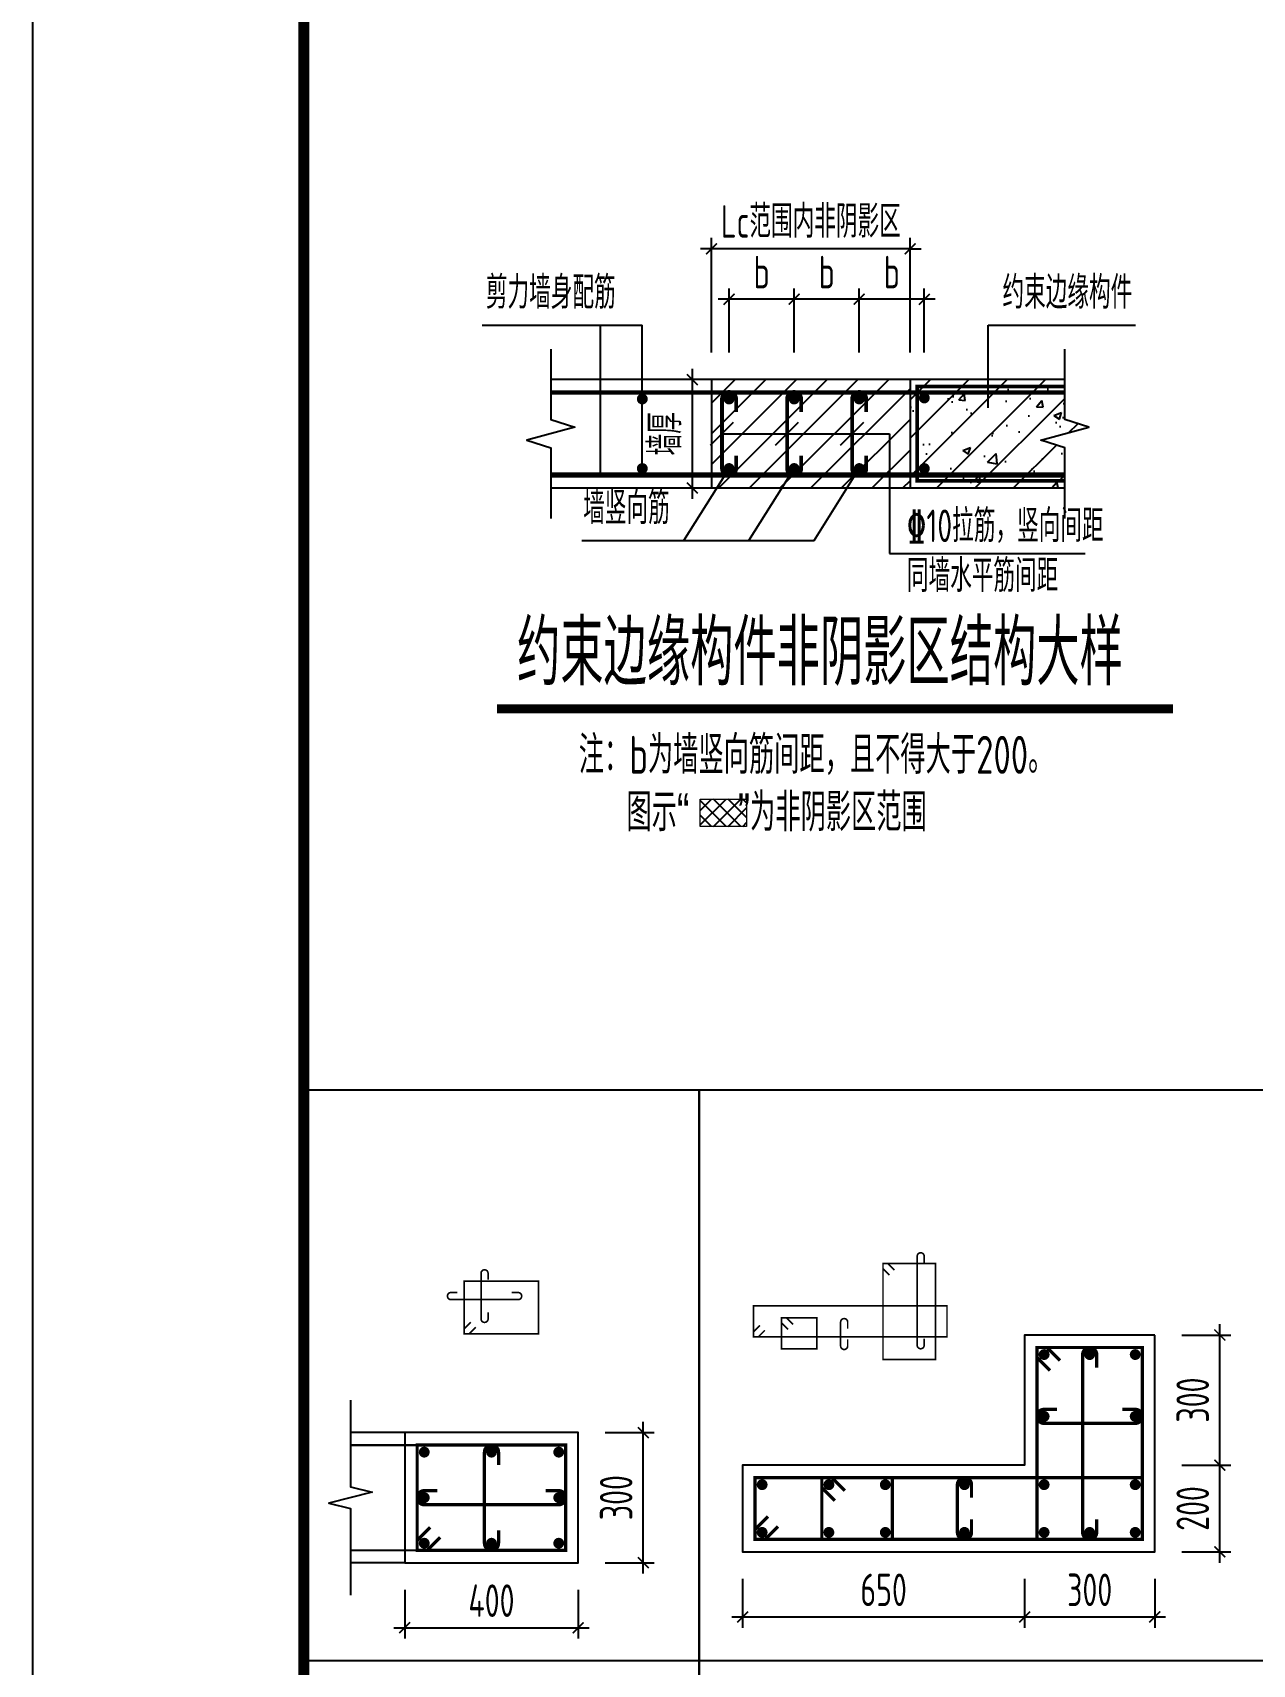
# Model space of a CAD drawing. Extents: x -1307975 to -76406, y -96289 to 379359.
# Drawn here: x -985836 to -974590, y 332185 to 347233 of the extents above; entities that cross this region are included whole.
import ezdxf
from ezdxf.enums import TextEntityAlignment as Align

# ---------------------------------------------------------------- set-up
doc = ezdxf.new("R2010")
doc.units = 0
doc.header["$LTSCALE"] = 1000
doc.linetypes.add('H3普通虚线', pattern=[4.2, 3, -1.2])
doc.layers.get('0').update_dxf_attribs({"linetype": 'CONTINUOUS'})
doc.layers.get('DEFPOINTS').update_dxf_attribs({"linetype": 'CONTINUOUS'})
for name, color, linetype in [('-TK', 7, 'CONTINUOUS'), ('COLU_DE_DIM', 3, 'CONTINUOUS'), ('COLU_DE_TH', 7, 'CONTINUOUS'), ('HATCH', 8, 'CONTINUOUS'), ('LINK', 6, 'CONTINUOUS'), ('LINK-INDEX', 6, 'CONTINUOUS'), ('REIN', 6, 'CONTINUOUS'), ('S-BEAM-XRBAR', 20, 'CONTINUOUS'), ('S-DETL-DIM', 151, 'CONTINUOUS'), ('S-DETL-LINE1', 2, 'CONTINUOUS'), ('S-DETL-LINE2', 2, 'H3普通虚线'), ('S-DETL-TEXT', 7, 'CONTINUOUS'), ('S-WALL-BEHATCH', 51, 'CONTINUOUS'), ('S-X详图钢筋', 6, 'CONTINUOUS'), ('TAB', 7, 'CONTINUOUS'), ('THIN', 7, 'CONTINUOUS')]:
    doc.layers.add(name, color=color, linetype=linetype)
doc.layers.add('墙柱轮廓', color=7, linetype='CONTINUOUS', lineweight=18)
doc.styles.add('TSSD_DIMENSION', font='Tssdeng.shx', dxfattribs={"width": 0.7, "bigfont": 'tssdchn.shx'})
doc.styles.add('TSSD_REIN', font='tssdeng.shx', dxfattribs={"width": 0.7, "height": 300, "bigfont": 'tssdchn.shx'})
doc.dimstyles.new('TSSD_25_100', dxfattribs={"dimtxt": 300, "dimasz": 100, "dimexe": 100, "dimexo": 250, "dimgap": 100, "dimtad": 1, "dimdec": 0, "dimlfac": 0.25, "dimzin": 0, "dimdsep": 46, "dimtxsty": 'TSSD_DIMENSION', "dimblk": 'ARCHTICK', "dimcen": 0, "dimdle": 100, "dimclrt": 7, "dimadec": 0, "dimazin": 0, "dimtfac": 1, "dimtdec": 0, "dimtix": 1, "dimtmove": 2, "dimatfit": 3, "dimldrblk": 'ARCHTICK', "dimfxl": 1, "dimtolj": 1, "dimtzin": 0, "dimarcsym": 0})

# ---------------------------------------------------------------- blocks, each defined once
blk = doc.blocks.new('_ArchTick')
at = {"color": 0, "linetype": 'ByBlock', "const_width": 0.15}
blk.add_lwpolyline([(-0.5, -0.5), (0.5, 0.5)], dxfattribs=at)
blk = doc.blocks.new('*D30')
at = {"layer": 'COLU_DE_DIM', "color": 0, "lineweight": -2, "transparency": 16777216}
for p, q in [((-979290, 332972), (-979290, 332522)), ((-976690, 332972), (-976690, 332522)), ((-979390, 332622), (-976590, 332622))]:
    blk.add_line(p, q, dxfattribs=at)
at = {"layer": 'DEFPOINTS', "color": 0, "transparency": 16777216}
for p in [(-979290, 333222), (-976690, 333222), (-976690, 332622)]:
    blk.add_point(p, dxfattribs=at)
at = {"layer": 'COLU_DE_DIM', "color": 0, "lineweight": -2, "transparency": 16777216, "xscale": 100, "yscale": 100, "zscale": 100, "rotation": 180}
blk.add_blockref('_ArchTick', (-979290, 332622), dxfattribs=at)
at = {"layer": 'COLU_DE_DIM', "color": 0, "lineweight": -2, "transparency": 16777216, "xscale": 100, "yscale": 100, "zscale": 100}
blk.add_blockref('_ArchTick', (-976690, 332622), dxfattribs=at)
at = {"layer": 'COLU_DE_DIM', "color": 7, "transparency": 16777216, "insert": (-977990, 332872), "char_height": 300, "attachment_point": 5, "style": 'TSSD_DIMENSION'}
blk.add_mtext('\\A1;650', dxfattribs=at)
blk = doc.blocks.new('*D31')
at = {"layer": 'COLU_DE_DIM', "color": 0, "lineweight": -2, "transparency": 16777216}
for p, q in [((-976690, 332972), (-976690, 332522)), ((-975490, 332972), (-975490, 332522)), ((-976790, 332622), (-975390, 332622))]:
    blk.add_line(p, q, dxfattribs=at)
at = {"layer": 'DEFPOINTS', "color": 0, "transparency": 16777216}
for p in [(-976690, 333222), (-975490, 333222), (-975490, 332622)]:
    blk.add_point(p, dxfattribs=at)
at = {"layer": 'COLU_DE_DIM', "color": 0, "lineweight": -2, "transparency": 16777216, "xscale": 100, "yscale": 100, "zscale": 100, "rotation": 180}
blk.add_blockref('_ArchTick', (-976690, 332622), dxfattribs=at)
at = {"layer": 'COLU_DE_DIM', "color": 0, "lineweight": -2, "transparency": 16777216, "xscale": 100, "yscale": 100, "zscale": 100}
blk.add_blockref('_ArchTick', (-975490, 332622), dxfattribs=at)
at = {"layer": 'COLU_DE_DIM', "color": 7, "transparency": 16777216, "insert": (-976090, 332872), "char_height": 300, "attachment_point": 5, "style": 'TSSD_DIMENSION'}
blk.add_mtext('\\A1;300', dxfattribs=at)
blk = doc.blocks.new('*D32')
at = {"layer": 'COLU_DE_DIM', "color": 0, "lineweight": -2, "transparency": 16777216}
for p, q in [((-974890, 333122), (-974890, 334122)), ((-975240, 334022), (-974790, 334022)), ((-975240, 333222), (-974790, 333222))]:
    blk.add_line(p, q, dxfattribs=at)
at = {"layer": 'DEFPOINTS', "color": 0, "transparency": 16777216}
for p in [(-975490, 334022), (-974890, 334022), (-975490, 333222)]:
    blk.add_point(p, dxfattribs=at)
at = {"layer": 'COLU_DE_DIM', "color": 0, "lineweight": -2, "transparency": 16777216, "xscale": 100, "yscale": 100, "zscale": 100}
for p, rotation in [((-974890, 334022), 90), ((-974890, 333222), 270)]:
    blk.add_blockref('_ArchTick', p, dxfattribs=dict(at, rotation=rotation))
at = {"layer": 'COLU_DE_DIM', "color": 7, "transparency": 16777216, "insert": (-975140, 333622), "char_height": 300, "attachment_point": 5, "rotation": 90, "style": 'TSSD_DIMENSION'}
blk.add_mtext('\\A1;200', dxfattribs=at)
blk = doc.blocks.new('*D33')
at = {"layer": 'COLU_DE_DIM', "color": 0, "lineweight": -2, "transparency": 16777216}
for p, q in [((-974890, 333922), (-974890, 335322)), ((-975240, 335222), (-974790, 335222)), ((-975240, 334022), (-974790, 334022))]:
    blk.add_line(p, q, dxfattribs=at)
at = {"layer": 'DEFPOINTS', "color": 0, "transparency": 16777216}
for p in [(-975490, 335222), (-974890, 335222), (-975490, 334022)]:
    blk.add_point(p, dxfattribs=at)
at = {"layer": 'COLU_DE_DIM', "color": 0, "lineweight": -2, "transparency": 16777216, "xscale": 100, "yscale": 100, "zscale": 100}
for p, rotation in [((-974890, 335222), 90), ((-974890, 334022), 270)]:
    blk.add_blockref('_ArchTick', p, dxfattribs=dict(at, rotation=rotation))
at = {"layer": 'COLU_DE_DIM', "color": 7, "transparency": 16777216, "insert": (-975140, 334622), "char_height": 300, "attachment_point": 5, "rotation": 90, "style": 'TSSD_DIMENSION'}
blk.add_mtext('\\A1;300', dxfattribs=at)
blk = doc.blocks.new('*D62')
at = {"layer": 'COLU_DE_DIM', "color": 0, "lineweight": -2, "transparency": 16777216}
for p, q in [((-982406, 332872), (-982406, 332422)), ((-980806, 332872), (-980806, 332422)), ((-982506, 332522), (-980706, 332522))]:
    blk.add_line(p, q, dxfattribs=at)
at = {"layer": 'DEFPOINTS', "color": 0, "transparency": 16777216}
for p in [(-982406, 333122), (-980806, 333122), (-980806, 332522)]:
    blk.add_point(p, dxfattribs=at)
at = {"layer": 'COLU_DE_DIM', "color": 0, "lineweight": -2, "transparency": 16777216, "xscale": 100, "yscale": 100, "zscale": 100, "rotation": 180}
blk.add_blockref('_ArchTick', (-982406, 332522), dxfattribs=at)
at = {"layer": 'COLU_DE_DIM', "color": 0, "lineweight": -2, "transparency": 16777216, "xscale": 100, "yscale": 100, "zscale": 100}
blk.add_blockref('_ArchTick', (-980806, 332522), dxfattribs=at)
at = {"layer": 'COLU_DE_DIM', "color": 7, "transparency": 16777216, "insert": (-981606, 332772), "char_height": 300, "attachment_point": 5, "style": 'TSSD_DIMENSION'}
blk.add_mtext('\\A1;400', dxfattribs=at)
blk = doc.blocks.new('*D63')
at = {"layer": 'COLU_DE_DIM', "color": 0, "lineweight": -2, "transparency": 16777216}
for p, q in [((-980206, 333022), (-980206, 334422)), ((-980556, 334322), (-980106, 334322)), ((-980556, 333122), (-980106, 333122))]:
    blk.add_line(p, q, dxfattribs=at)
at = {"layer": 'DEFPOINTS', "color": 0, "transparency": 16777216}
for p in [(-980806, 334322), (-980206, 334322), (-980806, 333122)]:
    blk.add_point(p, dxfattribs=at)
at = {"layer": 'COLU_DE_DIM', "color": 0, "lineweight": -2, "transparency": 16777216, "xscale": 100, "yscale": 100, "zscale": 100}
for p, rotation in [((-980206, 334322), 90), ((-980206, 333122), 270)]:
    blk.add_blockref('_ArchTick', p, dxfattribs=dict(at, rotation=rotation))
at = {"layer": 'COLU_DE_DIM', "color": 7, "transparency": 16777216, "insert": (-980456, 333722), "char_height": 300, "attachment_point": 5, "rotation": 90, "style": 'TSSD_DIMENSION'}
blk.add_mtext('\\A1;300', dxfattribs=at)
blk = doc.blocks.new('*D97')
at = {"layer": 'DEFPOINTS', "color": 0, "transparency": 16777216}
for p in [(2113, 5957), (2113, 4750), (3945, 4750)]:
    blk.add_point(p, dxfattribs=at)
at = {"layer": 'S-DETL-DIM', "color": 0, "lineweight": -2, "transparency": 16777216}
for p, q in [((2113, 5000), (2113, 6057)), ((3945, 5000), (3945, 6057)), ((2113, 5957), (2013, 5957)), ((3945, 5957), (2113, 5957)), ((3945, 5957), (4045, 5957))]:
    blk.add_line(p, q, dxfattribs=at)
at = {"layer": 'S-DETL-DIM', "color": 0, "lineweight": -2, "transparency": 16777216, "xscale": 100, "yscale": 100, "zscale": 100}
blk.add_blockref('_ArchTick', (2113, 5957), dxfattribs=at)
at = {"layer": 'S-DETL-DIM', "color": 0, "lineweight": -2, "transparency": 16777216, "xscale": 100, "yscale": 100, "zscale": 100, "rotation": 180}
blk.add_blockref('_ArchTick', (3945, 5957), dxfattribs=at)
at = {"layer": 'S-DETL-DIM', "color": 7, "transparency": 16777216, "insert": (3029, 6207), "char_height": 300, "attachment_point": 5, "style": 'TSSD_DIMENSION'}
blk.add_mtext('\\A1;Lc范围内非阴影区', dxfattribs=at)
blk = doc.blocks.new('*D98')
at = {"layer": 'DEFPOINTS', "color": 0, "transparency": 16777216}
for p in [(2275, 5491), (2275, 4750), (2875, 4750)]:
    blk.add_point(p, dxfattribs=at)
at = {"layer": 'S-DETL-DIM', "color": 0, "lineweight": -2, "transparency": 16777216}
for p, q in [((2275, 5000), (2275, 5591)), ((2875, 5000), (2875, 5591)), ((2975, 5491), (2175, 5491))]:
    blk.add_line(p, q, dxfattribs=at)
at = {"layer": 'S-DETL-DIM', "color": 0, "lineweight": -2, "transparency": 16777216, "xscale": 100, "yscale": 100, "zscale": 100, "rotation": 180}
blk.add_blockref('_ArchTick', (2275, 5491), dxfattribs=at)
at = {"layer": 'S-DETL-DIM', "color": 0, "lineweight": -2, "transparency": 16777216, "xscale": 100, "yscale": 100, "zscale": 100}
blk.add_blockref('_ArchTick', (2875, 5491), dxfattribs=at)
at = {"layer": 'S-DETL-DIM', "color": 7, "transparency": 16777216, "insert": (2575, 5741), "char_height": 300, "attachment_point": 5, "style": 'TSSD_DIMENSION'}
blk.add_mtext('\\A1;b', dxfattribs=at)
blk = doc.blocks.new('*D99')
at = {"layer": 'DEFPOINTS', "color": 0, "transparency": 16777216}
for p in [(2875, 5491), (2875, 4750), (3475, 4750)]:
    blk.add_point(p, dxfattribs=at)
at = {"layer": 'S-DETL-DIM', "color": 0, "lineweight": -2, "transparency": 16777216}
for p, q in [((2875, 5000), (2875, 5591)), ((3475, 5000), (3475, 5591)), ((3575, 5491), (2775, 5491))]:
    blk.add_line(p, q, dxfattribs=at)
at = {"layer": 'S-DETL-DIM', "color": 0, "lineweight": -2, "transparency": 16777216, "xscale": 100, "yscale": 100, "zscale": 100, "rotation": 180}
blk.add_blockref('_ArchTick', (2875, 5491), dxfattribs=at)
at = {"layer": 'S-DETL-DIM', "color": 0, "lineweight": -2, "transparency": 16777216, "xscale": 100, "yscale": 100, "zscale": 100}
blk.add_blockref('_ArchTick', (3475, 5491), dxfattribs=at)
at = {"layer": 'S-DETL-DIM', "color": 7, "transparency": 16777216, "insert": (3175, 5741), "char_height": 300, "attachment_point": 5, "style": 'TSSD_DIMENSION'}
blk.add_mtext('\\A1;b', dxfattribs=at)
blk = doc.blocks.new('*D100')
at = {"layer": 'DEFPOINTS', "color": 0, "transparency": 16777216}
for p in [(3475, 5491), (3475, 4750), (4075, 4750)]:
    blk.add_point(p, dxfattribs=at)
at = {"layer": 'S-DETL-DIM', "color": 0, "lineweight": -2, "transparency": 16777216}
for p, q in [((3475, 5000), (3475, 5591)), ((4075, 5000), (4075, 5591)), ((4175, 5491), (3375, 5491))]:
    blk.add_line(p, q, dxfattribs=at)
at = {"layer": 'S-DETL-DIM', "color": 0, "lineweight": -2, "transparency": 16777216, "xscale": 100, "yscale": 100, "zscale": 100, "rotation": 180}
blk.add_blockref('_ArchTick', (3475, 5491), dxfattribs=at)
at = {"layer": 'S-DETL-DIM', "color": 0, "lineweight": -2, "transparency": 16777216, "xscale": 100, "yscale": 100, "zscale": 100}
blk.add_blockref('_ArchTick', (4075, 5491), dxfattribs=at)
at = {"layer": 'S-DETL-DIM', "color": 7, "transparency": 16777216, "insert": (3775, 5741), "char_height": 300, "attachment_point": 5, "style": 'TSSD_DIMENSION'}
blk.add_mtext('\\A1;b', dxfattribs=at)
blk = doc.blocks.new('*D101')
at = {"layer": 'DEFPOINTS', "color": 0, "transparency": 16777216}
for p in [(2566, 4750), (1936, 3750), (2566, 3750)]:
    blk.add_point(p, dxfattribs=at)
at = {"layer": 'S-DETL-DIM', "color": 0, "lineweight": -2, "transparency": 16777216}
for p, q in [((1936, 4850), (1936, 3650)), ((2316, 4750), (1836, 4750)), ((2316, 3750), (1836, 3750))]:
    blk.add_line(p, q, dxfattribs=at)
at = {"layer": 'S-DETL-DIM', "color": 0, "lineweight": -2, "transparency": 16777216, "xscale": 100, "yscale": 100, "zscale": 100}
for p, rotation in [((1936, 4750), 90), ((1936, 3750), 270)]:
    blk.add_blockref('_ArchTick', p, dxfattribs=dict(at, rotation=rotation))
at = {"layer": 'S-DETL-DIM', "color": 7, "transparency": 16777216, "insert": (1686, 4250), "char_height": 300, "attachment_point": 5, "rotation": 90, "style": 'TSSD_DIMENSION'}
blk.add_mtext('\\A1;墙厚', dxfattribs=at)
blk = doc.blocks.new('A1')
blk.add_lwpolyline([(0, 59400), (0, 0), (84100, 0), (84100, 59400)], close=True)
at = {"const_width": 100}
blk.add_lwpolyline([(2500, 58400), (2500, 1000), (83100, 1000), (83100, 58400)], close=True, dxfattribs=at)
blk = doc.blocks.new('20210311.03312664')
at = {"layer": 'HATCH'}
h = blk.add_hatch(dxfattribs=at)
h.set_pattern_fill('METAL', color=256, scale=50, style=0)
h.set_pattern_definition([(45, (970506.73, 314564.58), (-141.421356, 141.421356), [])])
h.paths.add_polyline_path([(3945, 4750.5), (2113.2, 4750.5), (2113.2, 3750.5), (3945, 3750.5)])
at = {"layer": 'HATCH', "ltscale": 0.5}
h = blk.add_hatch(dxfattribs=at)
h.set_pattern_fill('HOLE_MATETIEL', color=256, scale=30, style=0)
h.set_pattern_definition([(45, (0, 584.78), (-67.352, 67.352), []), (135, (0, 584.78), (-67.352, -67.352), [])])
h.paths.add_polyline_path([(2009.3, 881.5), (2436.4, 881.5), (2436.4, 630), (2009.3, 630)])
at = {"layer": 'S-WALL-BEHATCH'}
h = blk.add_hatch(dxfattribs=at)
h.set_pattern_fill('钢筋混凝土', color=0, scale=100, style=0)
h.set_pattern_definition([(45, (-313936.74, 156299.2), (-176.7767, 176.7767), []), (50, (-313936.74, 156299.2), (717.2602, -62.7521), [75, -825]), (355, (-313936.74, 156299.2), (-138.7513, 752.1921), [60, -660]), (100.4514, (-313877, 156294), (578.5094, 689.4395), [63.7402, -701.1421]), (46.1842, (-313936.7, 156499.2), (1067.241, -165.519), [112.5, -1237.5]), (96.6356, (-313847.8, 156485.4), (934.6627, 974.118), [95.6103, -1051.713]), (351.1842, (-313936.7, 156499.2), (934.662, 974.1186), [90, -990]), (21, (-313836.74, 156449.2), (596.9071, -402.6189), [75, -825]), (326, (-313836.74, 156449.2), (243.3153, 725.15), [60, -660]), (71.4514, (-313787, 156415.66), (840.2226, 322.5305), [63.7402, -701.1421]), (37.5, (-313936.74, 156299.2), (12.15986, 332.89385), [0, -652, 0, -670, 0, -662.5]), (7.5, (-313936.74, 156299.2), (263.06954, 394.4117), [0, -382, 0, -637, 0, -252.5]), (327.5, (-314159.74, 156299.2), (533.82244, -22.55487), [0, -250, 0, -780, 0, -1035]), (317.5, (-314259.74, 156299.2), (583.1862, 100.105), [0, -325, 0, -518, 0, -735])])
h.paths.add_polyline_path([(5370.8, 3750.5), (5370.8, 4120.5), (5150.8, 4190.5), (5590.8, 4310.5), (5370.8, 4380.5), (5370.8, 4750.5), (3945, 4750.5), (3945, 3750.5)])
at = {"layer": 'S-DETL-LINE1', "color": 0}
for p, q in [((5370.8, 4750.5), (631.6, 4750.5)), ((631.6, 3750.5), (5370.8, 3750.5))]:
    blk.add_line(p, q, dxfattribs=at)
for points in [[(631.6, 5030.5), (631.6, 4380.5), (851.6, 4310.5), (411.6, 4190.5), (631.6, 4120.5), (631.6, 3470.5)], [(5370.8, 3470.5), (5370.8, 4120.5), (5150.8, 4190.5), (5590.8, 4310.5), (5370.8, 4380.5), (5370.8, 5030.5)]]:
    blk.add_lwpolyline(points, dxfattribs=at)
at = {"layer": 'S-DETL-LINE2', "color": 0}
for p, q in [((2113.2, 4750.5), (2113.2, 3750.5)), ((3945, 4750.5), (3945, 3750.5))]:
    blk.add_line(p, q, dxfattribs=at)
at = {"layer": 'S-DETL-TEXT'}
for p, q in [((0, 5252), (1475, 5252)), ((1089.8, 3870.5), (1089.8, 5252)), ((1475, 3929.9), (1475, 5252)), ((4663.9, 5252), (6022.2, 5252)), ((4663.9, 4489.6), (4663.9, 5252)), ((2103.9, 4144.4), (2316.1, 4356.5)), ((2210, 4250.5), (3755.5, 4250.5)), ((2703.9, 4144.4), (2916.1, 4356.5)), ((3303.9, 4144.4), (3516.1, 4356.5)), ((3755.5, 4250.5), (3755.5, 3145.1)), ((1858.3, 3265.1), (2275, 3929.9)), ((2458.3, 3265.1), (2875, 3929.9)), ((3058.3, 3265.1), (3475, 3929.9)), ((916.5, 3265.1), (3058.3, 3265.1)), ((3755.5, 3145.1), (5557.5, 3145.1))]:
    blk.add_line(p, q, dxfattribs=at)
at = {"layer": 'S-DETL-TEXT', "const_width": 80}
blk.add_lwpolyline([(135.2, 1713.7), (6369.7, 1713.7)], dxfattribs=at)
at = {"layer": 'S-WALL-BEHATCH', "color": 0}
blk.add_lwpolyline([(5150.8, 4190.5), (5590.8, 4310.5), (5370.8, 4380.5), (5370.8, 4750.5), (3945, 4750.5), (3945, 3750.5), (5370.8, 3750.5), (5370.8, 4120.5)], close=True, dxfattribs=at)
at = {"layer": 'S-X详图钢筋'}
for points, const_width in [([(5370.8, 3815.5), (4010, 3815.5), (4010, 4685.5), (5370.8, 4685.5)], 35), ([(5370.8, 4630.5), (631.6, 4630.5)], 40), ([(631.6, 3870.5), (5370.8, 3870.5)], 50)]:
    blk.add_lwpolyline(points, dxfattribs=dict(at, const_width=const_width))
at = {"layer": 'S-X详图钢筋', "const_width": 50}
for points in [[(1500, 4571, -1), (1450, 4571, -1)], [(2300, 4571, -1), (2250, 4571, -1)], [(2900, 4571, -1), (2850, 4571, -1)], [(3500, 4571, -1), (3450, 4571, -1)], [(4050, 4580.5, 1), (4100, 4580.5, 1)], [(1500, 3929.9, 1), (1450, 3929.9, 1)], [(2300, 3929.9, 1), (2250, 3929.9, 1)], [(2900, 3929.9, 1), (2850, 3929.9, 1)], [(3500, 3929.9, 1), (3450, 3929.9, 1)], [(4100, 3929.9, 1), (4050, 3929.9, 1)]]:
    blk.add_lwpolyline(points, format="xyb", close=True, dxfattribs=at)
at = {"layer": 'S-X详图钢筋', "const_width": 35}
for points in [[(2340, 4451), (2340, 4571, 1), (2210, 4571), (2210, 3929.9, 1), (2340, 3929.9), (2340, 4049.9)], [(2940, 4451), (2940, 4571, 1), (2810, 4571), (2810, 3929.9, 1), (2940, 3929.9), (2940, 4049.9)], [(3540, 4451), (3540, 4571, 1), (3410, 4571), (3410, 3929.9, 1), (3540, 3929.9), (3540, 4049.9)]]:
    blk.add_lwpolyline(points, format="xyb", dxfattribs=at)
at = {"layer": '墙柱轮廓', "color": 2}
blk.add_lwpolyline([(2009.3, 881.5), (2436.4, 881.5), (2436.4, 630), (2009.3, 630)], close=True, dxfattribs=at)
at = {"layer": 'S-DETL-TEXT', "style": 'TSSD_REIN', "width": 0.7}
for s, p in [('剪力墙身配筋', (32.7, 5313.8)), ('约束边缘构件', (4795.8, 5313.8)), ('墙竖向筋', (929.8, 3327.6))]:
    blk.add_text(s, height=300, dxfattribs=at).set_placement(p, align=Align.BOTTOM_LEFT)
for s, height, p in [('\x8410拉筋，竖向间距', 300, (3914.5, 3251.7)), ('同墙水平筋间距', 300, (3914.5, 2792)), ('约束边缘构件非阴影区结构大样', 600, (319.9, 1931.1)), ('注：b为墙竖向筋间距，且不得大于200。', 350, (889.3, 1114.3)), ('图示“   ”为非阴影区范围', 350, (1329.2, 584.8))]:
    blk.add_text(s, height=height, dxfattribs=at).set_placement(p)
at = {"layer": 'S-DETL-DIM', "color": 0}
for base, p1, p2, text, picture, middle in [((2113.2, 5957.2), (3945, 4750.5), (2113.2, 4750.5), 'Lc范围内非阴影区', '*D97', (3029.1, 6207.2)), ((2275, 5490.8), (2875, 4750.5), (2275, 4750.5), 'b', '*D98', (2575, 5740.8)), ((2875, 5490.8), (3475, 4750.5), (2875, 4750.5), 'b', '*D99', (3175, 5740.8)), ((3475, 5490.8), (4075, 4750.5), (3475, 4750.5), 'b', '*D100', (3775, 5740.8))]:
    dim = blk.add_linear_dim(base=base, p1=p1, p2=p2, text=text, dimstyle='TSSD_25_100', dxfattribs=at)
    dim.commit()
    dim.dimension.update_dxf_attribs({"geometry": picture, "text_midpoint": middle})
at = {"layer": 'S-DETL-DIM'}
dim = blk.add_aligned_dim(p1=(2566, 4750.5), p2=(2566, 3750.5), distance=-629.5, text='墙厚', dimstyle='TSSD_25_100', dxfattribs=at)
dim.commit()
dim.dimension.update_dxf_attribs({"geometry": '*D101', "text_midpoint": (1686.5, 4250.5)})

msp = doc.modelspace()

# ---------------------------------------------------------------- linework, layer by layer
at = {"layer": 'COLU_DE_TH'}
for points in [[(-975490.15, 335221.71), (-976690.15, 335221.71), (-976690.15, 334021.7), (-979290.15, 334021.7), (-979290.15, 333221.7), (-975490.15, 333221.7), (-975490.15, 335221.71)], [(-982405.52, 334321.66), (-982405.53, 333121.7), (-980805.53, 333121.7), (-980805.52, 334321.66), (-982405.52, 334321.66)]]:
    msp.add_lwpolyline(points, close=True, dxfattribs=at)
at = {"layer": 'LINK', "const_width": 30}
for points in [[(-976455.15, 334894.78), (-976575.15, 335014.78), (-976575.15, 335106.71), (-975605.15, 335106.71), (-975605.15, 333336.7), (-976575.15, 333336.7), (-976575.15, 335106.71), (-976483.22, 335106.71), (-976363.22, 334986.71)], [(-982078.61, 333356.7), (-982198.61, 333236.7), (-982290.53, 333236.7), (-982290.52, 334206.66), (-980920.52, 334206.66), (-980920.53, 333236.7), (-982290.53, 333236.7), (-982290.53, 333328.63), (-982170.53, 333448.63)], [(-978963.22, 333456.7), (-979083.22, 333336.7), (-979175.15, 333336.7), (-979175.15, 333906.7), (-975605.15, 333906.7), (-975605.15, 333336.7), (-979175.15, 333336.7), (-979175.15, 333428.63), (-979055.15, 333548.63)], [(-978439.67, 333694.78), (-978559.67, 333814.78), (-978559.67, 333906.7), (-977909.67, 333906.7), (-977909.67, 333336.7), (-978559.67, 333336.7), (-978559.67, 333906.7), (-978467.75, 333906.7), (-978347.75, 333786.7)]]:
    msp.add_lwpolyline(points, dxfattribs=at)
for points in [[(-976025.15, 334921.71), (-976025.15, 335041.71, 1), (-976155.15, 335041.71), (-976155.15, 333401.7, 1), (-976025.15, 333401.7), (-976025.15, 333521.7)], [(-976390.15, 334536.71), (-976510.15, 334536.71, 1), (-976510.15, 334406.71), (-975670.15, 334406.71, 1), (-975670.15, 334536.71), (-975790.15, 334536.71)], [(-981540.52, 334021.67), (-981540.52, 334141.67, 1), (-981670.52, 334141.67), (-981670.53, 333301.71, 1), (-981540.53, 333301.71), (-981540.53, 333421.71)], [(-977179.67, 333721.7), (-977179.67, 333841.7, 1), (-977309.67, 333841.7), (-977309.67, 333401.7, 1), (-977179.67, 333401.7), (-977179.67, 333521.7)], [(-982105.52, 333786.68), (-982225.52, 333786.68, 1), (-982225.52, 333656.68), (-980985.52, 333656.68, 1), (-980985.52, 333786.68), (-981105.52, 333786.68)]]:
    msp.add_lwpolyline(points, format="xyb", dxfattribs=at)
at = {"layer": 'LINK-INDEX', "const_width": 15}
for points in [[(-977935.74, 335774.49), (-977995.74, 335834.49), (-977995.74, 335880.45), (-977510.74, 335880.45), (-977510.74, 334995.45), (-977995.74, 334995.45), (-977995.74, 335880.45), (-977949.78, 335880.45), (-977889.78, 335820.45)], [(-981751.04, 335293.42), (-981811.04, 335233.42), (-981857.01, 335233.42), (-981857, 335718.4), (-981172, 335718.4), (-981172.01, 335233.42), (-981857.01, 335233.42), (-981857.01, 335279.38), (-981797, 335339.38)], [(-979084.78, 335265.45), (-979144.78, 335205.45), (-979190.74, 335205.45), (-979190.74, 335490.45), (-977405.74, 335490.45), (-977405.74, 335205.45), (-979190.74, 335205.45), (-979190.74, 335251.41), (-979130.74, 335311.41)], [(-978870.74, 335274.49), (-978930.74, 335334.49), (-978930.74, 335380.45), (-978605.74, 335380.45), (-978605.74, 335095.45), (-978930.74, 335095.45), (-978930.74, 335380.45), (-978884.78, 335380.45), (-978824.78, 335320.45)]]:
    msp.add_lwpolyline(points, dxfattribs=at)
for points in [[(-977615.74, 335887.95), (-977615.74, 335947.95, 1), (-977680.74, 335947.95), (-977680.74, 335127.95, 1), (-977615.74, 335127.95), (-977615.74, 335187.95)], [(-981637, 335730.9), (-981637, 335790.9, 1), (-981702, 335790.9), (-981702, 335370.92, 1), (-981637, 335370.92), (-981637, 335430.92)], [(-981919.5, 335613.41), (-981979.5, 335613.41, 1), (-981979.5, 335548.41), (-981359.5, 335548.41, 1), (-981359.5, 335613.41), (-981419.5, 335613.41)], [(-978321.46, 335280.82), (-978321.46, 335340.82, 1), (-978386.46, 335340.82), (-978386.46, 335120.82, 1), (-978321.46, 335120.82), (-978321.46, 335180.82)]]:
    msp.add_lwpolyline(points, format="xyb", dxfattribs=at)
at = {"layer": 'LINK-INDEX', "color": 1, "const_width": 20}
for points in [[(-982190.52, 334206.66), (-982905.52, 334206.66)], [(-982190.52, 333236.7), (-982905.52, 333236.7)]]:
    msp.add_lwpolyline(points, dxfattribs=at)
at = {"layer": 'REIN', "const_width": 50}
for points in [[(-976535.15, 335041.71, 1), (-976485.15, 335041.71, 1), (-976535.15, 335041.71)], [(-976115.15, 335041.71, 1), (-976065.15, 335041.71, 1), (-976115.15, 335041.71)], [(-975695.15, 335041.71, 1), (-975645.15, 335041.71, 1), (-975695.15, 335041.71)], [(-976535.15, 334471.71, 1), (-976485.15, 334471.71, 1), (-976535.15, 334471.71)], [(-975695.15, 334471.71, 1), (-975645.15, 334471.71, 1), (-975695.15, 334471.71)], [(-982250.52, 334141.66, 1), (-982200.52, 334141.66, 1), (-982250.52, 334141.66)], [(-981630.52, 334141.67, 1), (-981580.52, 334141.67, 1), (-981630.52, 334141.67)], [(-981010.52, 334141.66, 1), (-980960.52, 334141.66, 1), (-981010.52, 334141.66)], [(-982250.52, 333721.68, 1), (-982200.52, 333721.68, 1), (-982250.52, 333721.68)], [(-981010.52, 333721.68, 1), (-980960.52, 333721.68, 1), (-981010.52, 333721.68)], [(-979135.15, 333841.7, 1), (-979085.15, 333841.7, 1), (-979135.15, 333841.7)], [(-978519.67, 333841.7, 1), (-978469.67, 333841.7, 1), (-978519.67, 333841.7)], [(-977999.67, 333841.7, 1), (-977949.67, 333841.7, 1), (-977999.67, 333841.7)], [(-977269.67, 333841.7, 1), (-977219.67, 333841.7, 1), (-977269.67, 333841.7)], [(-976535.15, 333841.7, 1), (-976485.15, 333841.7, 1), (-976535.15, 333841.7)], [(-975695.15, 333841.7, 1), (-975645.15, 333841.7, 1), (-975695.15, 333841.7)], [(-982250.53, 333301.7, 1), (-982200.53, 333301.7, 1), (-982250.53, 333301.7)], [(-981630.53, 333301.71, 1), (-981580.53, 333301.71, 1), (-981630.53, 333301.71)], [(-981010.53, 333301.7, 1), (-980960.53, 333301.7, 1), (-981010.53, 333301.7)], [(-979135.15, 333401.7, 1), (-979085.15, 333401.7, 1), (-979135.15, 333401.7)], [(-978519.67, 333401.7, 1), (-978469.67, 333401.7, 1), (-978519.67, 333401.7)], [(-977999.67, 333401.7, 1), (-977949.67, 333401.7, 1), (-977999.67, 333401.7)], [(-977269.67, 333401.7, 1), (-977219.67, 333401.7, 1), (-977269.67, 333401.7)], [(-976535.15, 333401.7, 1), (-976485.15, 333401.7, 1), (-976535.15, 333401.7)], [(-976115.15, 333401.7, 1), (-976065.15, 333401.7, 1), (-976115.15, 333401.7)], [(-975695.15, 333401.7, 1), (-975645.15, 333401.7, 1), (-975695.15, 333401.7)]]:
    msp.add_lwpolyline(points, format="xyb", close=True, dxfattribs=at)
at = {"layer": 'TAB'}
for points in [[(-983336.28, 337484.07), (-979690.15, 337484.07), (-979690.15, 328221.7), (-983336.28, 328221.7), (-983336.28, 337484.07), (-983336.28, 332221.7), (-979690.15, 332221.7), (-979690.15, 331221.7), (-983336.28, 331221.7), (-983336.28, 330221.7), (-979690.15, 330221.7), (-979690.15, 329221.7), (-983336.28, 329221.7)], [(-979690.15, 337484.07), (-974390.15, 337484.07), (-974390.15, 328221.7), (-979690.15, 328221.7), (-979690.15, 337484.07), (-979690.15, 332221.7), (-974390.15, 332221.7), (-974390.15, 331221.7), (-979690.15, 331221.7), (-979690.15, 330221.7), (-974390.15, 330221.7), (-974390.15, 329221.7), (-979690.15, 329221.7)]]:
    msp.add_lwpolyline(points, dxfattribs=at)
at = {"layer": 'THIN'}
for p, q in [((-982405.52, 334321.66), (-982905.52, 334321.67)), ((-982405.53, 333121.7), (-982905.53, 333121.71))]:
    msp.add_line(p, q, dxfattribs=at)
msp.add_lwpolyline([(-982905.51, 334621.67), (-982905.53, 333821.69), (-982705.53, 333771.69), (-983105.53, 333671.69), (-982905.53, 333621.69), (-982905.54, 332821.71)], dxfattribs=at)

# ---------------------------------------------------------------- block references
at = {"layer": '-TK'}
msp.add_blockref('A1', (-985836.28, 317959.34), dxfattribs=at)
at = {"layer": 'S-BEAM-XRBAR', "color": 0, "ltscale": 0.5}
msp.add_blockref('20210311.03312664', (-981690.03, 339282.95), dxfattribs=at)

# ---------------------------------------------------------------- dimensions: what is measured, and where the dimension line sits
at = {"layer": 'COLU_DE_DIM'}
for base, p1, p2, picture, middle in [((-974890.15, 335221.71), (-975490.15, 334021.7), (-975490.15, 335221.71), '*D33', (-975140.15, 334621.7)), ((-980205.53, 334321.66), (-980805.53, 333121.7), (-980805.53, 334321.66), '*D63', (-980455.53, 333721.68)), ((-974890.15, 334021.7), (-975490.15, 333221.7), (-975490.15, 334021.7), '*D32', (-975140.15, 333621.7))]:
    dim = msp.add_linear_dim(base=base, p1=p1, p2=p2, angle=90, dimstyle='TSSD_25_100', dxfattribs=at)
    dim.commit()
    dim.dimension.update_dxf_attribs({"geometry": picture, "text_midpoint": middle})
for base, p1, p2, picture, middle in [((-976690.15, 332621.7), (-979290.15, 333221.7), (-976690.15, 333221.7), '*D30', (-977990.15, 332871.7)), ((-975490.15, 332621.7), (-976690.15, 333221.7), (-975490.15, 333221.7), '*D31', (-976090.15, 332871.7)), ((-980805.53, 332521.7), (-982405.52, 333121.7), (-980805.53, 333121.7), '*D62', (-981605.53, 332771.7))]:
    dim = msp.add_linear_dim(base=base, p1=p1, p2=p2, dimstyle='TSSD_25_100', dxfattribs=at)
    dim.commit()
    dim.dimension.update_dxf_attribs({"geometry": picture, "text_midpoint": middle})

doc.saveas('drawing.dxf')
